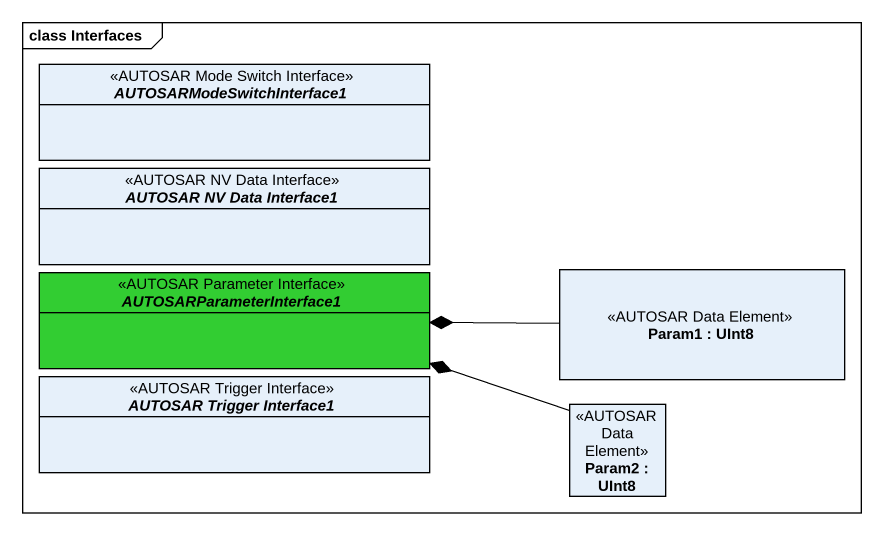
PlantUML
@startuml
mainframe class Interfaces
allowmixing
hide circle
hide empty members
interface AUTOSARModeSwitchInterface1 <<AUTOSAR Mode Switch Interface>>
interface "AUTOSAR NV Data Interface1" as AUTOSAR_NV_Data_Interface1 <<AUTOSAR NV Data Interface>>
interface AUTOSARParameterInterface1 <<AUTOSAR Parameter Interface>> #32CD32
rectangle "Param1 : UInt8" as Param1 <<AUTOSAR Data Element>>
interface "AUTOSAR Trigger Interface1" as AUTOSAR_Trigger_Interface1 <<AUTOSAR Trigger Interface>>
rectangle "Param2 : UInt8" as Param2 <<AUTOSAR Data Element>>
Param1 -left-* AUTOSARParameterInterface1
Param2 -left-* AUTOSARParameterInterface1
@enduml
